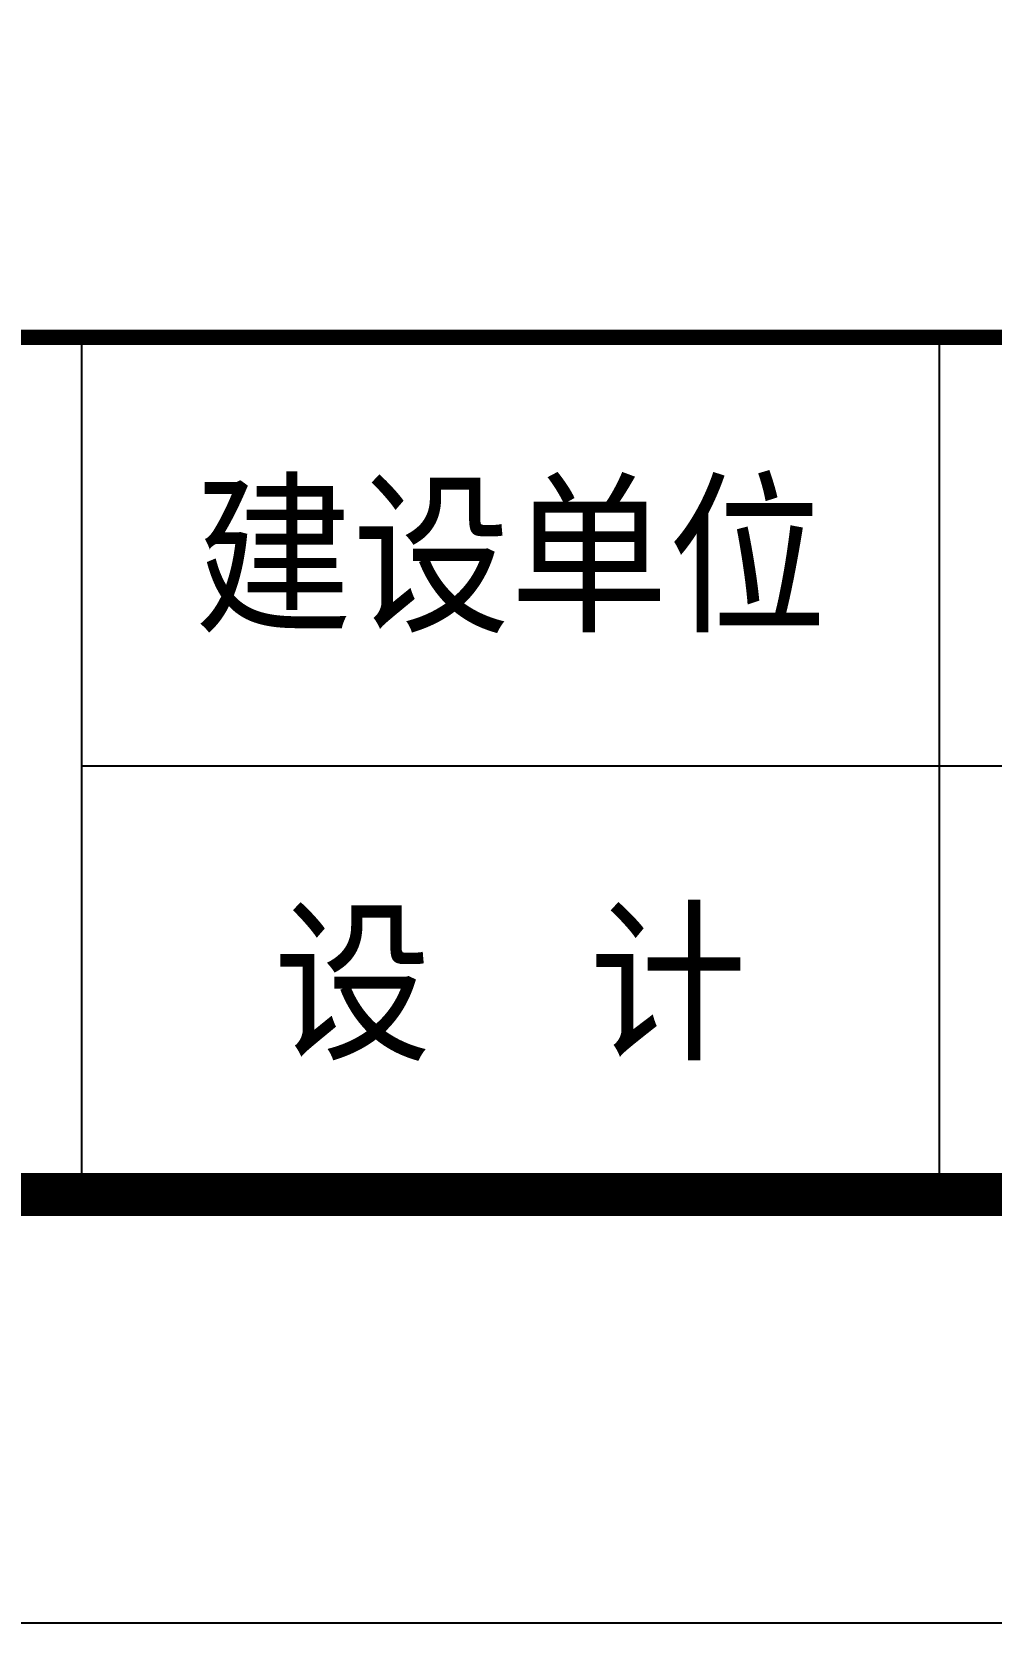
# Model space of a CAD drawing. Extents: x 43627 to 1359545, y -692302 to -50983.
# Drawn here: x 824077 to 826315, y -692302 to -688589 of the extents above; entities that cross this region are included whole.
import ezdxf
from ezdxf.enums import TextEntityAlignment as Align

# ---------------------------------------------------------------- set-up
doc = ezdxf.new("R2010")
doc.units = 0
doc.header["$LTSCALE"] = 1000
doc.header["$MEASUREMENT"] = 0
for name, color, linetype in [('tuqian_neibu_pl', 7, 'Continuous'), ('图签目录', 255, 'Continuous'), ('标准图签', 7, 'Continuous')]:
    doc.layers.add(name, color=color, linetype=linetype)
doc.styles.get("Standard").update_dxf_attribs({"font": 'gbenor.shx', "bigfont": 'gbcbig.shx'})
doc.styles.add('宋体', font='宋体.ttf', dxfattribs={"width": 0.8})

# ---------------------------------------------------------------- blocks, each defined once
blk = doc.blocks.new('ztwj09')
for p, q in [((117575, 3000), (117575, 1000)), ((119575, 3000), (119575, 1000)), ((117575, 2000), (146175, 2000))]:
    blk.add_line(p, q)
at = {"const_width": 35.9}
blk.add_lwpolyline([(107175, 3000), (146175, 3000)], dxfattribs=at)
at = {"layer": 'tuqian_neibu_pl'}
blk.add_lwpolyline([(0, 0), (0, 59400), (147175, 59400), (147175, 0), (0, 0)], dxfattribs=at)
at = {"layer": 'tuqian_neibu_pl', "const_width": 100}
blk.add_lwpolyline([(1000, 1000), (1000, 58400), (146175, 58400), (146175, 1000)], close=True, dxfattribs=at)
at = {"style": '宋体', "width": 0.9}
for s, p in [('建设单位', (118575, 2500)), ('设  计', (118575, 1500))]:
    blk.add_text(s, height=300, rotation=360, dxfattribs=at).set_placement(p, align=Align.MIDDLE)
at = {"layer": '图签目录', "style": '宋体', "width": 0.8}
for tag, p in [('图纸编号', (144883.3, 2513)), ('图纸时间', (136700.4, 1527.6)), ('设计号', (140575, 1500))]:
    blk.add_attdef(tag, text='', height=300, dxfattribs=at).set_placement(p, align=Align.MIDDLE)
at = {"layer": '图签目录', "lineweight": 30, "width": 0.8, "flags": 104}
for tag, p in [('工程名称', (130575, 2492)), ('图纸名称', (138575, 2500)), ('建设单位', (122575, 2466.4))]:
    blk.add_attdef(tag, text='', height=300, dxfattribs=at).set_placement(p, align=Align.MIDDLE_CENTER)
at = {"layer": '图签目录', "style": '宋体', "width": 0.8}
for tag, p in [('65', (142571.6, 1364.2)), ('3', (144871.8, 1346.9))]:
    blk.add_attdef(tag, text='', height=300, dxfattribs=at).set_placement(p, align=Align.CENTER)

msp = doc.modelspace()

# ---------------------------------------------------------------- block references
at = {"layer": '标准图签'}
msp.add_blockref('ztwj09', (706618, -692301.5), dxfattribs=at)

doc.saveas('drawing.dxf')
